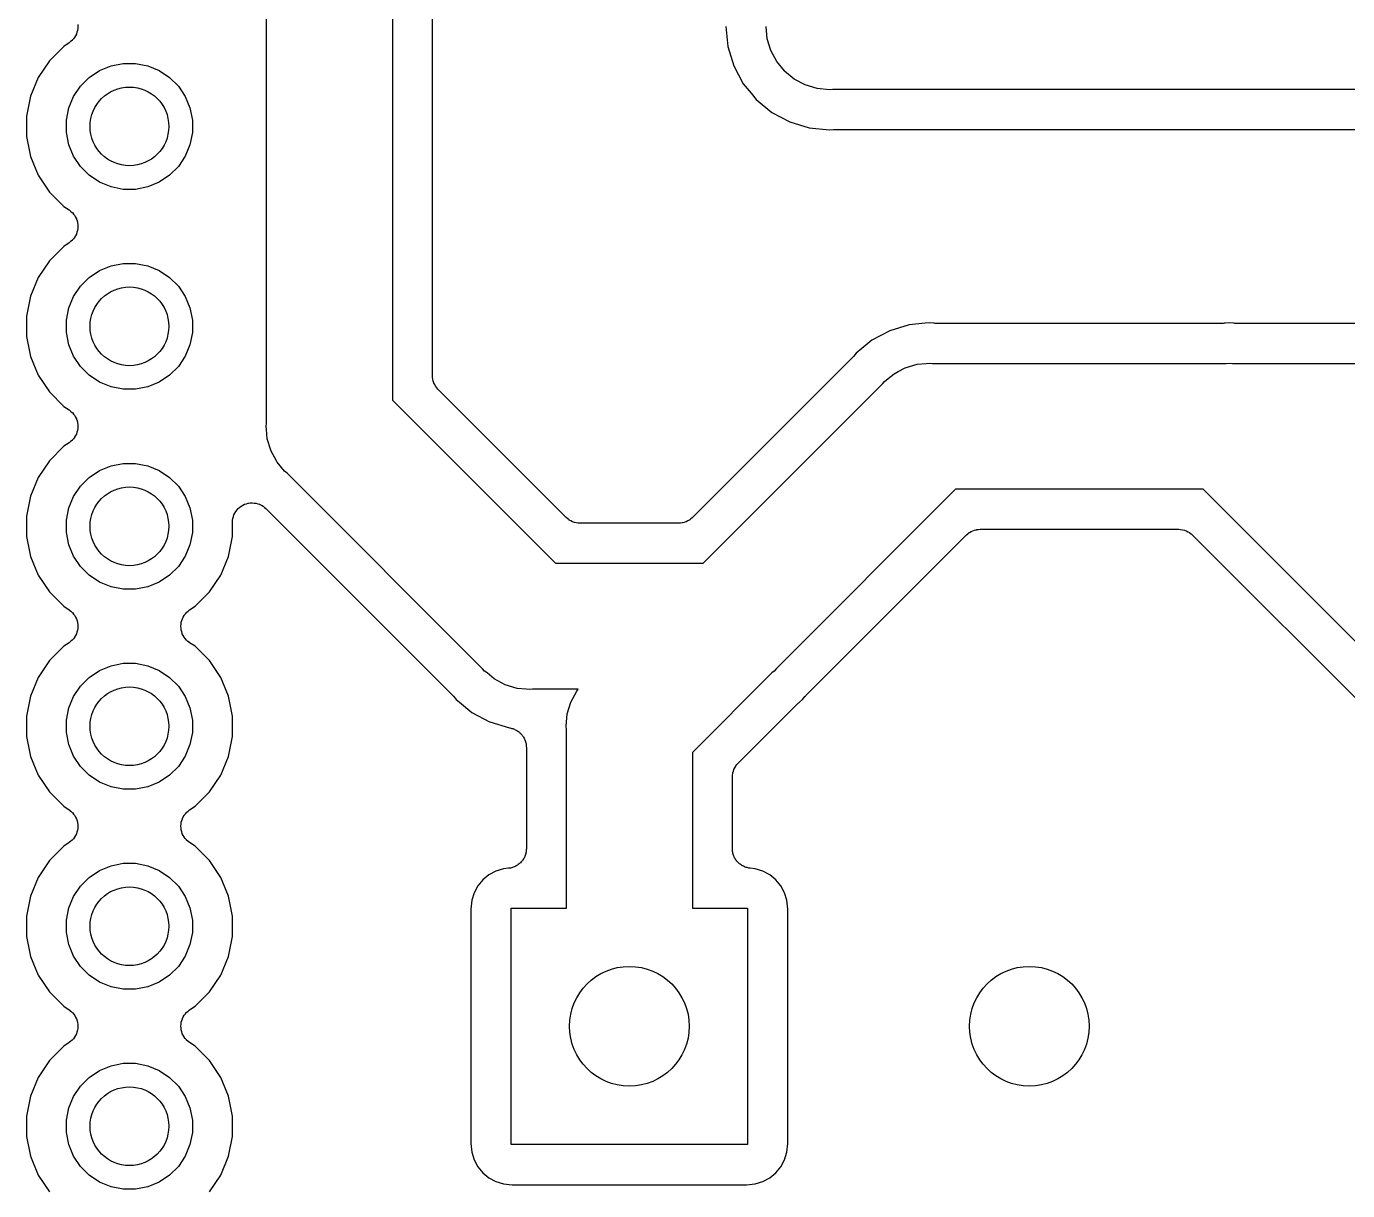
# Model space of a CAD drawing. Extents: x 42.5 to 107.4, y -118.8 to -66.6.
# Drawn here: x 68.54 to 85.32, y -107.5 to -92.71 of the extents above; entities that cross this region are included whole.
import ezdxf

# ---------------------------------------------------------------- set-up
doc = ezdxf.new("R2010")
doc.units = 0
doc.layers.add('BLACK', color=7, linetype='CONTINUOUS')

msp = doc.modelspace()

# ---------------------------------------------------------------- linework, layer by layer
at = {"layer": 'BLACK', "linetype": 'CONTINUOUS'}
for p, q in [((71.59, -97.7507), (71.59, -82.08)), ((73.19, -82.08), (73.19, -97.4586)), ((73.698, -97.1447), (73.698, -82.8172)), ((69.1841, -92.7835), (69.1771, -92.8063)), ((69.1911, -92.7609), (69.1841, -92.7835)), ((69.1912, -92.7603), (69.1911, -92.7609)), ((69.1914, -92.7596), (69.1912, -92.7603)), ((69.1938, -92.736), (69.1914, -92.7596)), ((69.1964, -92.7124), (69.1938, -92.736)), ((69.1942, -92.6875), (69.1964, -92.7111)), ((69.1964, -92.7111), (69.1963, -92.7117)), ((69.1963, -92.7117), (69.1964, -92.7124)), ((77.4257, -92.71), (77.4509, -92.9664)), ((77.9516, -92.8668), (77.9361, -92.71)), ((69.0853, -92.9179), (69.0162, -92.964)), ((69.1037, -92.9028), (69.0853, -92.9179)), ((69.1221, -92.8879), (69.1037, -92.9028)), ((69.1225, -92.8874), (69.1221, -92.8879)), ((69.123, -92.8869), (69.1225, -92.8874)), ((69.1382, -92.8685), (69.123, -92.8869)), ((69.1533, -92.8503), (69.1382, -92.8685)), ((69.1536, -92.8498), (69.1533, -92.8503)), ((69.154, -92.8493), (69.1536, -92.8498)), ((69.1653, -92.8282), (69.154, -92.8493)), ((69.1766, -92.8075), (69.1653, -92.8282)), ((69.1768, -92.8069), (69.1766, -92.8075)), ((69.1771, -92.8063), (69.1768, -92.8069)), ((77.9973, -93.0176), (77.9516, -92.8668)), ((69.0162, -92.964), (68.834, -93.1462)), ((77.4509, -92.9664), (77.5257, -93.213)), ((78.0716, -93.1566), (77.9973, -93.0176)), ((68.834, -93.1462), (68.6909, -93.3604)), ((69.34, -93.3586), (69.4711, -93.271)), ((69.4711, -93.271), (69.6166, -93.2107)), ((69.6166, -93.2107), (69.7712, -93.18)), ((69.7712, -93.18), (69.9288, -93.18)), ((69.9288, -93.18), (70.0834, -93.2107)), ((70.0834, -93.2107), (70.2289, -93.271)), ((70.2289, -93.271), (70.36, -93.3586)), ((77.5257, -93.213), (77.6472, -93.4402)), ((78.1692, -93.2756), (78.0716, -93.1566)), ((78.1716, -93.2784), (78.1692, -93.2756)), ((78.2934, -93.3784), (78.1716, -93.2784)), ((68.6909, -93.3604), (68.5923, -93.5985)), ((69.2286, -93.47), (69.34, -93.3586)), ((70.36, -93.3586), (70.4714, -93.47)), ((77.6472, -93.4402), (77.7453, -93.5598)), ((78.4324, -93.4527), (78.2934, -93.3784)), ((78.5832, -93.4984), (78.4324, -93.4527)), ((68.5923, -93.5985), (68.542, -93.8512)), ((69.0807, -93.7466), (69.141, -93.6011)), ((69.141, -93.6011), (69.2286, -93.47)), ((70.4714, -93.47), (70.559, -93.6011)), ((70.559, -93.6011), (70.6193, -93.7466)), ((77.7453, -93.5598), (77.8106, -93.6394)), ((78.74, -93.5139), (78.5832, -93.4984)), ((78.7793, -93.51), (78.74, -93.5139)), ((96.1886, -93.51), (78.7793, -93.51)), ((69.05, -93.9012), (69.0807, -93.7466)), ((70.6193, -93.7466), (70.65, -93.9012)), ((77.8106, -93.6394), (78.0098, -93.8028)), ((68.542, -93.8512), (68.542, -94.1088)), ((69.05, -94.0588), (69.05, -93.9012)), ((70.65, -93.9012), (70.65, -94.0588)), ((78.0098, -93.8028), (78.237, -93.9243)), ((78.237, -93.9243), (78.4836, -93.9991)), ((68.542, -94.1088), (68.5923, -94.3615)), ((69.0807, -94.2134), (69.05, -94.0588)), ((70.65, -94.0588), (70.6193, -94.2134)), ((78.4836, -93.9991), (78.74, -94.0243)), ((78.74, -94.0243), (78.792, -94.0192)), ((78.792, -94.0192), (78.7955, -94.0189)), ((78.7955, -94.0189), (78.806, -94.019)), ((78.806, -94.019), (78.8165, -94.018)), ((78.8165, -94.018), (95.8747, -94.018)), ((69.141, -94.3589), (69.0807, -94.2134)), ((70.6193, -94.2134), (70.559, -94.3589)), ((68.5923, -94.3615), (68.6909, -94.5996)), ((69.2286, -94.49), (69.141, -94.3589)), ((70.559, -94.3589), (70.4714, -94.49)), ((68.6909, -94.5996), (68.834, -94.8138)), ((69.34, -94.6014), (69.2286, -94.49)), ((69.4711, -94.689), (69.34, -94.6014)), ((70.36, -94.6014), (70.2289, -94.689)), ((70.4714, -94.49), (70.36, -94.6014)), ((69.6166, -94.7493), (69.4711, -94.689)), ((69.7712, -94.78), (69.6166, -94.7493)), ((69.9288, -94.78), (69.7712, -94.78)), ((70.0834, -94.7493), (69.9288, -94.78)), ((70.2289, -94.689), (70.0834, -94.7493)), ((68.834, -94.8138), (69.0162, -94.996)), ((69.0162, -94.996), (69.0853, -95.0421)), ((69.0853, -95.0421), (69.087, -95.0433)), ((69.087, -95.0433), (69.0871, -95.0434)), ((69.0871, -95.0434), (69.0871, -95.0434)), ((69.0871, -95.0434), (69.0881, -95.0441)), ((69.0881, -95.0441), (69.1064, -95.0595)), ((69.1064, -95.0595), (69.1245, -95.0746)), ((69.1245, -95.0746), (69.1249, -95.0751)), ((69.1249, -95.0751), (69.1254, -95.0756)), ((69.1254, -95.0756), (69.1403, -95.0942)), ((69.1403, -95.0942), (69.1552, -95.1126)), ((69.1552, -95.1126), (69.1555, -95.1131)), ((69.1555, -95.1131), (69.1559, -95.1137)), ((69.1559, -95.1137), (69.1669, -95.1347)), ((69.1669, -95.1347), (69.1779, -95.1557)), ((69.1779, -95.1557), (69.1781, -95.1564)), ((69.1781, -95.1564), (69.1784, -95.157)), ((69.1784, -95.157), (69.185, -95.1797)), ((69.1911, -95.3009), (69.1841, -95.3235)), ((69.185, -95.1797), (69.1918, -95.2025)), ((69.1912, -95.3003), (69.1911, -95.3009)), ((69.1914, -95.2996), (69.1912, -95.3003)), ((69.1938, -95.276), (69.1914, -95.2996)), ((69.1918, -95.2025), (69.1919, -95.2032)), ((69.1919, -95.2032), (69.1921, -95.2038)), ((69.1921, -95.2038), (69.1942, -95.2275)), ((69.1964, -95.2524), (69.1938, -95.276)), ((69.1942, -95.2275), (69.1964, -95.2511)), ((69.1964, -95.2511), (69.1963, -95.2517)), ((69.1963, -95.2517), (69.1964, -95.2524)), ((69.0853, -95.4579), (69.0162, -95.504)), ((69.1037, -95.4427), (69.0853, -95.4579)), ((69.1221, -95.4279), (69.1037, -95.4427)), ((69.1225, -95.4274), (69.1221, -95.4279)), ((69.123, -95.4269), (69.1225, -95.4274)), ((69.1382, -95.4085), (69.123, -95.4269)), ((69.1533, -95.3903), (69.1382, -95.4085)), ((69.1536, -95.3898), (69.1533, -95.3903)), ((69.154, -95.3893), (69.1536, -95.3898)), ((69.1652, -95.3683), (69.154, -95.3893)), ((69.1766, -95.3475), (69.1652, -95.3683)), ((69.1768, -95.3469), (69.1766, -95.3475)), ((69.1771, -95.3463), (69.1768, -95.3469)), ((69.1841, -95.3235), (69.1771, -95.3463)), ((69.0162, -95.504), (68.834, -95.6862)), ((68.834, -95.6862), (68.6909, -95.9004)), ((69.34, -95.8986), (69.4711, -95.811)), ((69.4711, -95.811), (69.6166, -95.7507)), ((69.6166, -95.7507), (69.7712, -95.72)), ((69.7712, -95.72), (69.9288, -95.72)), ((69.9288, -95.72), (70.0834, -95.7507)), ((70.0834, -95.7507), (70.2289, -95.811)), ((70.2289, -95.811), (70.36, -95.8986)), ((68.6909, -95.9004), (68.5923, -96.1385)), ((69.2286, -96.01), (69.34, -95.8986)), ((70.36, -95.8986), (70.4714, -96.01)), ((68.5923, -96.1385), (68.542, -96.3912)), ((69.0807, -96.2866), (69.141, -96.1411)), ((69.141, -96.1411), (69.2286, -96.01)), ((70.4714, -96.01), (70.559, -96.1411)), ((70.559, -96.1411), (70.6193, -96.2866)), ((69.05, -96.4412), (69.0807, -96.2866)), ((70.6193, -96.2866), (70.65, -96.4412)), ((68.542, -96.3912), (68.542, -96.6488)), ((69.05, -96.5988), (69.05, -96.4412)), ((70.65, -96.4412), (70.65, -96.5988)), ((79.9579, -96.4808), (79.7536, -96.5009)), ((79.958, -96.4808), (79.9579, -96.4808)), ((80.01, -96.4757), (79.958, -96.4808)), ((80.062, -96.4808), (80.01, -96.4757)), ((80.0726, -96.4808), (80.062, -96.4808)), ((80.083, -96.482), (80.0726, -96.4808)), ((80.0865, -96.482), (80.083, -96.482)), ((83.7435, -96.482), (80.0865, -96.482)), ((83.754, -96.481), (83.7435, -96.482)), ((83.7645, -96.4811), (83.754, -96.481)), ((83.768, -96.4808), (83.7645, -96.4811)), ((83.82, -96.4757), (83.768, -96.4808)), ((83.872, -96.4808), (83.82, -96.4757)), ((83.8826, -96.4808), (83.872, -96.4808)), ((83.893, -96.482), (83.8826, -96.4808)), ((83.8965, -96.482), (83.893, -96.482)), ((89.0783, -96.482), (83.8965, -96.482)), ((68.542, -96.6488), (68.5923, -96.9015)), ((69.0807, -96.7534), (69.05, -96.5988)), ((70.65, -96.5988), (70.6193, -96.7534)), ((79.507, -96.5757), (79.2798, -96.6972)), ((79.7536, -96.5009), (79.507, -96.5757)), ((69.141, -96.8989), (69.0807, -96.7534)), ((70.6193, -96.7534), (70.559, -96.8989)), ((79.1536, -96.8007), (79.0806, -96.8606)), ((79.2798, -96.6972), (79.1536, -96.8007)), ((79.1536, -96.8007), (79.1536, -96.8007)), ((68.5923, -96.9015), (68.6909, -97.1396)), ((69.2286, -97.03), (69.141, -96.8989)), ((70.559, -96.8989), (70.4714, -97.03)), ((79.031, -96.9192), (77.0014, -98.9488)), ((79.0377, -96.9111), (79.031, -96.9192)), ((79.0452, -96.9037), (79.0377, -96.9111)), ((79.0475, -96.901), (79.0452, -96.9037)), ((79.0806, -96.8606), (79.0475, -96.901)), ((79.9707, -96.99), (80.01, -96.9861)), ((80.01, -96.9861), (80.0493, -96.99)), ((83.7807, -96.99), (83.82, -96.9861)), ((83.82, -96.9861), (83.8593, -96.99)), ((68.6909, -97.1396), (68.834, -97.3538)), ((69.34, -97.1414), (69.2286, -97.03)), ((69.4711, -97.229), (69.34, -97.1414)), ((70.36, -97.1414), (70.2289, -97.229)), ((70.4714, -97.03), (70.36, -97.1414)), ((73.7003, -97.1677), (73.698, -97.1447)), ((79.4877, -97.1838), (79.5634, -97.1216)), ((79.5634, -97.1216), (79.6159, -97.0935)), ((79.6159, -97.0935), (79.7024, -97.0473)), ((79.7024, -97.0473), (79.8532, -97.0016)), ((79.8532, -97.0016), (79.9707, -96.99)), ((79.9707, -96.99), (79.9707, -96.99)), ((80.0493, -96.99), (83.7807, -96.99)), ((83.8593, -96.99), (89.84, -96.99)), ((69.6166, -97.2893), (69.4711, -97.229)), ((69.7712, -97.32), (69.6166, -97.2893)), ((69.9288, -97.32), (69.7712, -97.32)), ((70.0834, -97.2893), (69.9288, -97.32)), ((70.2289, -97.229), (70.0834, -97.2893)), ((73.7023, -97.1906), (73.7003, -97.1677)), ((73.7026, -97.1919), (73.7023, -97.1906)), ((73.7028, -97.1932), (73.7026, -97.1919)), ((73.7094, -97.2154), (73.7028, -97.1932)), ((73.7159, -97.2375), (73.7094, -97.2154)), ((73.7165, -97.2387), (73.7159, -97.2375)), ((73.7169, -97.2399), (73.7165, -97.2387)), ((73.7277, -97.2603), (73.7169, -97.2399)), ((73.7383, -97.2808), (73.7277, -97.2603)), ((73.7392, -97.2818), (73.7383, -97.2808)), ((73.7398, -97.283), (73.7392, -97.2818)), ((73.7544, -97.3009), (73.7398, -97.283)), ((73.7688, -97.3189), (73.7544, -97.3009)), ((73.7706, -97.3208), (73.7688, -97.3189)), ((73.7712, -97.3214), (73.7706, -97.3208)), ((73.7706, -97.3208), (73.7706, -97.3208)), ((73.7706, -97.3208), (73.7706, -97.3208)), ((75.3986, -98.9488), (73.7712, -97.3214)), ((77.1386, -99.53), (79.4165, -97.2521)), ((79.4165, -97.2521), (79.4416, -97.2216)), ((79.4416, -97.2216), (79.4877, -97.1838)), ((68.834, -97.3538), (69.0162, -97.536)), ((73.19, -97.4586), (75.2614, -99.53)), ((69.0162, -97.536), (69.0853, -97.5821)), ((69.0853, -97.5821), (69.087, -97.5833)), ((69.087, -97.5833), (69.0871, -97.5834)), ((69.0871, -97.5834), (69.0871, -97.5834)), ((69.0871, -97.5834), (69.0881, -97.5841)), ((69.0881, -97.5841), (69.1064, -97.5995)), ((69.1064, -97.5995), (69.1245, -97.6146)), ((69.1245, -97.6146), (69.1249, -97.6151)), ((69.1249, -97.6151), (69.1254, -97.6156)), ((69.1254, -97.6156), (69.1403, -97.6342)), ((69.1403, -97.6342), (69.1552, -97.6526)), ((69.1552, -97.6526), (69.1555, -97.6531)), ((69.1555, -97.6531), (69.1559, -97.6537)), ((69.1559, -97.6537), (69.1669, -97.6747)), ((69.1669, -97.6747), (69.1779, -97.6957)), ((69.1779, -97.6957), (69.1781, -97.6964)), ((69.1781, -97.6964), (69.1784, -97.697)), ((69.1784, -97.697), (69.185, -97.7197)), ((69.185, -97.7197), (69.1918, -97.7425)), ((69.1938, -97.816), (69.1914, -97.8396)), ((69.1918, -97.7425), (69.1919, -97.7432)), ((69.1919, -97.7432), (69.1921, -97.7438)), ((69.1921, -97.7438), (69.1942, -97.7675)), ((69.1964, -97.7924), (69.1938, -97.816)), ((69.1942, -97.7675), (69.1964, -97.7911)), ((69.1964, -97.7911), (69.1963, -97.7917)), ((69.1963, -97.7917), (69.1964, -97.7924)), ((71.5861, -97.79), (71.59, -97.7507)), ((71.59, -97.8293), (71.5861, -97.79)), ((69.1037, -97.9828), (69.0853, -97.9979)), ((69.1221, -97.9679), (69.1037, -97.9828)), ((69.1225, -97.9674), (69.1221, -97.9679)), ((69.123, -97.9669), (69.1225, -97.9674)), ((69.1382, -97.9485), (69.123, -97.9669)), ((69.1533, -97.9303), (69.1382, -97.9485)), ((69.1536, -97.9298), (69.1533, -97.9303)), ((69.154, -97.9293), (69.1536, -97.9298)), ((69.1652, -97.9083), (69.154, -97.9293)), ((69.1766, -97.8875), (69.1652, -97.9083)), ((69.1768, -97.8869), (69.1766, -97.8875)), ((69.1771, -97.8863), (69.1768, -97.8869)), ((69.1841, -97.8635), (69.1771, -97.8863)), ((69.1911, -97.8409), (69.1841, -97.8635)), ((69.1912, -97.8403), (69.1911, -97.8409)), ((69.1914, -97.8396), (69.1912, -97.8403)), ((71.6016, -97.9468), (71.59, -97.8293)), ((71.59, -97.8293), (71.59, -97.8293)), ((71.6455, -98.0917), (71.6016, -97.9468)), ((69.0162, -98.044), (68.834, -98.2262)), ((69.0853, -97.9979), (69.0162, -98.044)), ((71.6473, -98.0976), (71.6455, -98.0917)), ((71.7216, -98.2366), (71.6473, -98.0976)), ((68.834, -98.2262), (68.6909, -98.4404)), ((69.4711, -98.351), (69.6166, -98.2907)), ((69.6166, -98.2907), (69.7712, -98.26)), ((69.7712, -98.26), (69.9288, -98.26)), ((69.9288, -98.26), (70.0834, -98.2907)), ((70.0834, -98.2907), (70.2289, -98.351)), ((71.7284, -98.2448), (71.7216, -98.2366)), ((71.8216, -98.3584), (71.7284, -98.2448)), ((68.6909, -98.4404), (68.5923, -98.6785)), ((69.2286, -98.55), (69.34, -98.4386)), ((69.34, -98.4386), (69.4711, -98.351)), ((70.2289, -98.351), (70.36, -98.4386)), ((70.36, -98.4386), (70.4714, -98.55)), ((71.8521, -98.3835), (71.8216, -98.3584)), ((74.3365, -100.868), (71.8521, -98.3835)), ((69.141, -98.6811), (69.2286, -98.55)), ((70.4714, -98.55), (70.559, -98.6811)), ((80.3414, -98.59), (78.0635, -100.868)), ((83.4886, -98.59), (80.3414, -98.59)), ((86.83, -101.931), (83.4886, -98.59)), ((68.5923, -98.6785), (68.542, -98.9312)), ((69.05, -98.9812), (69.0807, -98.8266)), ((69.0807, -98.8266), (69.141, -98.6811)), ((70.559, -98.6811), (70.6193, -98.8266)), ((70.6193, -98.8266), (70.65, -98.9812)), ((71.2331, -98.8327), (71.2517, -98.8178)), ((71.2517, -98.8178), (71.2704, -98.8026)), ((71.2704, -98.8026), (71.2708, -98.8024)), ((71.2708, -98.8024), (71.2711, -98.8022)), ((71.2711, -98.8022), (71.2923, -98.7911)), ((71.2923, -98.7911), (71.3135, -98.7799)), ((71.3135, -98.7799), (71.314, -98.7797)), ((71.314, -98.7797), (71.3143, -98.7795)), ((71.3143, -98.7795), (71.3374, -98.7727)), ((71.3374, -98.7727), (71.3603, -98.7659)), ((71.3603, -98.7659), (71.3607, -98.7659)), ((71.3607, -98.7659), (71.3612, -98.7658)), ((71.3612, -98.7658), (71.3851, -98.7636)), ((71.3851, -98.7636), (71.4089, -98.7613)), ((71.4089, -98.7613), (71.4093, -98.7614)), ((71.4093, -98.7614), (71.4097, -98.7613)), ((71.4097, -98.7613), (71.4335, -98.7638)), ((71.4335, -98.7638), (71.4574, -98.7663)), ((71.4574, -98.7663), (71.4578, -98.7664)), ((71.4578, -98.7664), (71.4583, -98.7664)), ((71.4583, -98.7664), (71.4811, -98.7735)), ((71.4811, -98.7735), (71.5041, -98.7805)), ((71.5041, -98.7805), (71.5045, -98.7807)), ((71.5045, -98.7807), (71.5049, -98.7809)), ((71.5049, -98.7809), (71.5258, -98.7922)), ((71.5258, -98.7922), (71.5471, -98.8036)), ((71.5471, -98.8036), (71.5474, -98.8039)), ((71.5474, -98.8039), (71.5478, -98.8041)), ((71.5478, -98.8041), (71.5661, -98.8193)), ((71.5661, -98.8193), (71.5848, -98.8346)), ((68.542, -98.9312), (68.542, -99.1888)), ((69.05, -99.1388), (69.05, -98.9812)), ((70.65, -98.9812), (70.65, -99.1388)), ((71.158, -99.0079), (71.1607, -98.9839)), ((71.1607, -98.9839), (71.1633, -98.9602)), ((71.1633, -98.9602), (71.1634, -98.9598)), ((71.1634, -98.9598), (71.1635, -98.9594)), ((71.1635, -98.9594), (71.1707, -98.9365)), ((71.1707, -98.9365), (71.1779, -98.9137)), ((71.1779, -98.9137), (71.1781, -98.9133)), ((71.1781, -98.9133), (71.1782, -98.9129)), ((71.1782, -98.9129), (71.1897, -98.8919)), ((71.1897, -98.8919), (71.2012, -98.8708)), ((71.2012, -98.8708), (71.2015, -98.8705)), ((71.2015, -98.8705), (71.2017, -98.8701)), ((71.2017, -98.8701), (71.2171, -98.8518)), ((71.2171, -98.8518), (71.2325, -98.8333)), ((71.2325, -98.8333), (71.2328, -98.8331)), ((71.2328, -98.8331), (71.2331, -98.8327)), ((71.5848, -98.8346), (73.951, -101.201)), ((75.4164, -98.9635), (75.3986, -98.9488)), ((75.4341, -98.9783), (75.4164, -98.9635)), ((75.4353, -98.9789), (75.4341, -98.9783)), ((75.4363, -98.9797), (75.4353, -98.9789)), ((75.4567, -98.9907), (75.4363, -98.9797)), ((75.4769, -99.0018), (75.4567, -98.9907)), ((76.9403, -98.9923), (76.9199, -99.0031)), ((76.9608, -98.9817), (76.9403, -98.9923)), ((76.9618, -98.9808), (76.9608, -98.9817)), ((76.963, -98.9802), (76.9618, -98.9808)), ((76.9809, -98.9656), (76.963, -98.9802)), ((76.9989, -98.9512), (76.9809, -98.9656)), ((77.0008, -98.9494), (76.9989, -98.9512)), ((77.0014, -98.9488), (77.0008, -98.9494)), ((77.0008, -98.9494), (77.0008, -98.9494)), ((77.0008, -98.9494), (77.0008, -98.9494)), ((69.0807, -99.2934), (69.05, -99.1388)), ((70.65, -99.1388), (70.6193, -99.2934)), ((71.158, -99.0087), (71.158, -99.0079)), ((71.158, -99.0088), (71.158, -99.0087)), ((71.158, -99.0087), (71.158, -99.0087)), ((71.158, -99.0113), (71.158, -99.0088)), ((71.158, -99.1888), (71.158, -99.0113)), ((75.4781, -99.0022), (75.4769, -99.0018)), ((75.4793, -99.0028), (75.4781, -99.0022)), ((75.5014, -99.0096), (75.4793, -99.0028)), ((75.5234, -99.0165), (75.5014, -99.0096)), ((75.5247, -99.0167), (75.5234, -99.0165)), ((75.5259, -99.0171), (75.5247, -99.0167)), ((75.5489, -99.0194), (75.5259, -99.0171)), ((75.5719, -99.022), (75.5489, -99.0194)), ((75.5744, -99.022), (75.5719, -99.022)), ((75.5745, -99.022), (75.5744, -99.022)), ((75.5753, -99.022), (75.5745, -99.022)), ((75.5745, -99.022), (75.5745, -99.022)), ((76.8247, -99.022), (75.5753, -99.022)), ((76.8477, -99.0197), (76.8247, -99.022)), ((76.8706, -99.0177), (76.8477, -99.0197)), ((76.8719, -99.0174), (76.8706, -99.0177)), ((76.8732, -99.0172), (76.8719, -99.0174)), ((76.8954, -99.0105), (76.8732, -99.0172)), ((76.9175, -99.0041), (76.8954, -99.0105)), ((76.9187, -99.0035), (76.9175, -99.0041)), ((76.9199, -99.0031), (76.9187, -99.0035)), ((80.4811, -99.1688), (80.4991, -99.1544)), ((80.4991, -99.1544), (80.517, -99.1398)), ((80.517, -99.1398), (80.5182, -99.1392)), ((80.5182, -99.1392), (80.5192, -99.1383)), ((80.5192, -99.1383), (80.5397, -99.1277)), ((80.5397, -99.1277), (80.5601, -99.1169)), ((80.5601, -99.1169), (80.5613, -99.1165)), ((80.5613, -99.1165), (80.5625, -99.1159)), ((80.5625, -99.1159), (80.5846, -99.1095)), ((80.5846, -99.1095), (80.6068, -99.1028)), ((80.6068, -99.1028), (80.6081, -99.1026)), ((80.6081, -99.1026), (80.6094, -99.1023)), ((80.6094, -99.1023), (80.6323, -99.1003)), ((80.6323, -99.1003), (80.6553, -99.098)), ((80.6553, -99.098), (83.1747, -99.098)), ((83.1747, -99.098), (83.1755, -99.098)), ((83.1755, -99.098), (83.1755, -99.098)), ((83.1755, -99.098), (83.1756, -99.098)), ((83.1756, -99.098), (83.1781, -99.098)), ((83.1781, -99.098), (83.2011, -99.1006)), ((83.2011, -99.1006), (83.2241, -99.1029)), ((83.2241, -99.1029), (83.2253, -99.1033)), ((83.2253, -99.1033), (83.2266, -99.1035)), ((83.2266, -99.1035), (83.2486, -99.1104)), ((83.2486, -99.1104), (83.2707, -99.1172)), ((83.2707, -99.1172), (83.2719, -99.1178)), ((83.2719, -99.1178), (83.2731, -99.1182)), ((83.2731, -99.1182), (83.2933, -99.1293)), ((83.2933, -99.1293), (83.3137, -99.1403)), ((83.3137, -99.1403), (83.3148, -99.1411)), ((83.3148, -99.1411), (83.3159, -99.1417)), ((83.3159, -99.1417), (83.3335, -99.1565)), ((83.3335, -99.1565), (83.3514, -99.1712)), ((68.542, -99.1888), (68.5923, -99.4415)), ((69.141, -99.4389), (69.0807, -99.2934)), ((70.6193, -99.2934), (70.559, -99.4389)), ((71.1077, -99.4415), (71.158, -99.1888)), ((78.449, -101.201), (80.4786, -99.1712)), ((80.4786, -99.1712), (80.4792, -99.1706)), ((80.4792, -99.1706), (80.4811, -99.1688)), ((80.4792, -99.1706), (80.4792, -99.1706)), ((80.4792, -99.1706), (80.4792, -99.1706)), ((83.3514, -99.1712), (86.1951, -102.015)), ((68.5923, -99.4415), (68.6909, -99.6796)), ((69.2286, -99.57), (69.141, -99.4389)), ((70.559, -99.4389), (70.4714, -99.57)), ((71.0091, -99.6796), (71.1077, -99.4415)), ((69.34, -99.6814), (69.2286, -99.57)), ((70.4714, -99.57), (70.36, -99.6814)), ((75.2614, -99.53), (77.1386, -99.53)), ((68.6909, -99.6796), (68.834, -99.8938)), ((69.4711, -99.769), (69.34, -99.6814)), ((69.6166, -99.8293), (69.4711, -99.769)), ((69.7712, -99.86), (69.6166, -99.8293)), ((70.0834, -99.8293), (69.9288, -99.86)), ((70.2289, -99.769), (70.0834, -99.8293)), ((70.36, -99.6814), (70.2289, -99.769)), ((70.866, -99.8938), (71.0091, -99.6796)), ((68.834, -99.8938), (69.0162, -100.076)), ((69.9288, -99.86), (69.7712, -99.86)), ((70.6838, -100.076), (70.866, -99.8938)), ((69.0162, -100.076), (69.0853, -100.122)), ((69.0853, -100.122), (69.087, -100.123)), ((69.087, -100.123), (69.0871, -100.123)), ((69.0871, -100.123), (69.0871, -100.123)), ((69.0871, -100.123), (69.0881, -100.124)), ((69.0881, -100.124), (69.1064, -100.139)), ((69.1064, -100.139), (69.1245, -100.155)), ((69.1245, -100.155), (69.1249, -100.155)), ((69.1249, -100.155), (69.1254, -100.156)), ((69.1254, -100.156), (69.1403, -100.174)), ((69.1403, -100.174), (69.1552, -100.193)), ((70.5467, -100.19), (70.5619, -100.171)), ((70.5619, -100.171), (70.577, -100.153)), ((70.577, -100.153), (70.5775, -100.153)), ((70.5775, -100.153), (70.5779, -100.152)), ((70.5779, -100.152), (70.5964, -100.137)), ((70.5964, -100.137), (70.6147, -100.122)), ((70.6147, -100.122), (70.6838, -100.076)), ((69.1552, -100.193), (69.1555, -100.193)), ((69.1555, -100.193), (69.1559, -100.194)), ((69.1559, -100.194), (69.1669, -100.215)), ((69.1669, -100.215), (69.1779, -100.236)), ((69.1779, -100.236), (69.1781, -100.236)), ((69.1781, -100.236), (69.1784, -100.237)), ((69.1784, -100.237), (69.185, -100.26)), ((69.185, -100.26), (69.1918, -100.283)), ((69.1918, -100.283), (69.1919, -100.283)), ((69.1919, -100.283), (69.1921, -100.284)), ((69.1921, -100.284), (69.1942, -100.308)), ((69.1964, -100.332), (69.1938, -100.356)), ((69.1942, -100.308), (69.1964, -100.331)), ((69.1964, -100.331), (69.1963, -100.332)), ((69.1963, -100.332), (69.1964, -100.332)), ((70.5036, -100.328), (70.5062, -100.304)), ((70.5036, -100.329), (70.5037, -100.328)), ((70.5037, -100.328), (70.5036, -100.328)), ((70.5058, -100.352), (70.5036, -100.329)), ((70.5062, -100.304), (70.5086, -100.28)), ((70.5086, -100.28), (70.5088, -100.28)), ((70.5088, -100.28), (70.5089, -100.279)), ((70.5089, -100.279), (70.5159, -100.256)), ((70.5159, -100.256), (70.5229, -100.234)), ((70.5229, -100.234), (70.5232, -100.233)), ((70.5232, -100.233), (70.5234, -100.233)), ((70.5234, -100.233), (70.5348, -100.212)), ((70.5348, -100.212), (70.546, -100.191)), ((70.546, -100.191), (70.5464, -100.19)), ((70.5464, -100.19), (70.5467, -100.19)), ((69.1221, -100.508), (69.1037, -100.523)), ((69.1225, -100.507), (69.1221, -100.508)), ((69.123, -100.507), (69.1225, -100.507)), ((69.1382, -100.488), (69.123, -100.507)), ((69.1533, -100.47), (69.1382, -100.488)), ((69.1536, -100.47), (69.1533, -100.47)), ((69.154, -100.469), (69.1536, -100.47)), ((69.1652, -100.448), (69.154, -100.469)), ((69.1766, -100.427), (69.1652, -100.448)), ((69.1768, -100.427), (69.1766, -100.427)), ((69.1771, -100.426), (69.1768, -100.427)), ((69.1841, -100.404), (69.1771, -100.426)), ((69.1911, -100.381), (69.1841, -100.404)), ((69.1912, -100.38), (69.1911, -100.381)), ((69.1914, -100.38), (69.1912, -100.38)), ((69.1938, -100.356), (69.1914, -100.38)), ((70.5079, -100.376), (70.5058, -100.352)), ((70.5081, -100.377), (70.5079, -100.376)), ((70.5082, -100.377), (70.5081, -100.377)), ((70.5149, -100.4), (70.5082, -100.377)), ((70.5216, -100.423), (70.5149, -100.4)), ((70.5219, -100.424), (70.5216, -100.423)), ((70.5221, -100.424), (70.5219, -100.424)), ((70.5331, -100.445), (70.5221, -100.424)), ((70.5441, -100.466), (70.5331, -100.445)), ((70.5445, -100.467), (70.5441, -100.466)), ((70.5448, -100.467), (70.5445, -100.467)), ((70.5597, -100.486), (70.5448, -100.467)), ((70.5746, -100.504), (70.5597, -100.486)), ((70.5751, -100.505), (70.5746, -100.504)), ((70.5755, -100.505), (70.5751, -100.505)), ((70.5937, -100.521), (70.5755, -100.505)), ((69.0162, -100.584), (68.834, -100.766)), ((69.0853, -100.538), (69.0162, -100.584)), ((69.1037, -100.523), (69.0853, -100.538)), ((70.6119, -100.536), (70.5937, -100.521)), ((70.6129, -100.537), (70.6119, -100.536)), ((70.613, -100.537), (70.6129, -100.537)), ((70.6129, -100.537), (70.6129, -100.537)), ((70.6147, -100.538), (70.613, -100.537)), ((70.6838, -100.584), (70.6147, -100.538)), ((70.866, -100.766), (70.6838, -100.584)), ((68.834, -100.766), (68.6909, -100.98)), ((69.4711, -100.891), (69.6166, -100.831)), ((69.6166, -100.831), (69.7712, -100.8)), ((69.7712, -100.8), (69.9288, -100.8)), ((69.9288, -100.8), (70.0834, -100.831)), ((70.0834, -100.831), (70.2289, -100.891)), ((71.0091, -100.98), (70.866, -100.766)), ((68.6909, -100.98), (68.5923, -101.218)), ((69.2286, -101.09), (69.34, -100.979)), ((69.34, -100.979), (69.4711, -100.891)), ((70.2289, -100.891), (70.36, -100.979)), ((70.36, -100.979), (70.4714, -101.09)), ((71.1077, -101.218), (71.0091, -100.98)), ((74.3616, -100.898), (74.3365, -100.868)), ((74.3921, -100.923), (74.3616, -100.898)), ((74.4834, -100.998), (74.3921, -100.923)), ((74.5278, -101.022), (74.4834, -100.998)), ((78.0079, -100.923), (77, -101.931)), ((78.0384, -100.898), (78.0079, -100.923)), ((78.0635, -100.868), (78.0384, -100.898)), ((69.141, -101.221), (69.2286, -101.09)), ((70.4714, -101.09), (70.559, -101.221)), ((74.6224, -101.073), (74.5278, -101.022)), ((74.7732, -101.118), (74.6224, -101.073)), ((74.8907, -101.13), (74.7732, -101.118)), ((74.93, -101.134), (74.8907, -101.13)), ((74.8907, -101.13), (74.8907, -101.13)), ((74.9693, -101.13), (74.93, -101.134)), ((75.5508, -101.13), (74.9693, -101.13)), ((75.4573, -101.292), (75.5316, -101.153)), ((75.5316, -101.153), (75.5508, -101.13)), ((68.5923, -101.218), (68.542, -101.471)), ((69.0807, -101.367), (69.141, -101.221)), ((70.559, -101.221), (70.6193, -101.367)), ((71.158, -101.471), (71.1077, -101.218)), ((73.951, -101.201), (73.9534, -101.203)), ((73.9534, -101.203), (73.96, -101.212)), ((73.96, -101.212), (73.9675, -101.219)), ((73.9675, -101.219), (74.0006, -101.259)), ((74.0006, -101.259), (74.041, -101.293)), ((74.041, -101.293), (74.041, -101.293)), ((74.041, -101.293), (74.1998, -101.423)), ((75.4116, -101.443), (75.4573, -101.292)), ((77.5812, -102.069), (78.3408, -101.309)), ((78.3408, -101.309), (78.3433, -101.307)), ((78.3433, -101.307), (78.3515, -101.3)), ((78.3515, -101.3), (78.359, -101.293)), ((78.359, -101.293), (78.3994, -101.259)), ((78.3994, -101.259), (78.4325, -101.219)), ((78.4325, -101.219), (78.4348, -101.216)), ((78.4348, -101.216), (78.4423, -101.209)), ((78.4423, -101.209), (78.449, -101.201)), ((68.542, -101.471), (68.542, -101.729)), ((69.05, -101.521), (69.0807, -101.367)), ((70.6193, -101.367), (70.65, -101.521)), ((71.158, -101.729), (71.158, -101.471)), ((74.1998, -101.423), (74.4237, -101.543)), ((75.3961, -101.6), (75.4116, -101.443)), ((69.05, -101.679), (69.05, -101.521)), ((69.0807, -101.833), (69.05, -101.679)), ((70.65, -101.679), (70.6193, -101.833)), ((70.65, -101.521), (70.65, -101.679)), ((74.4237, -101.543), (74.4237, -101.543)), ((74.4237, -101.543), (74.427, -101.544)), ((74.427, -101.544), (74.6784, -101.621)), ((74.6784, -101.621), (74.681, -101.621)), ((74.681, -101.621), (74.6923, -101.622)), ((74.6923, -101.622), (74.7048, -101.626)), ((74.7048, -101.626), (74.7177, -101.629)), ((74.7177, -101.629), (74.7281, -101.633)), ((74.7281, -101.633), (74.7389, -101.637)), ((74.7389, -101.637), (74.7505, -101.643)), ((74.7505, -101.643), (74.7625, -101.648)), ((74.7625, -101.648), (74.7719, -101.655)), ((74.7719, -101.655), (74.7818, -101.66)), ((74.7818, -101.66), (74.7919, -101.668)), ((74.7919, -101.668), (74.8028, -101.676)), ((74.8028, -101.676), (74.8107, -101.684)), ((74.8107, -101.684), (74.8194, -101.691)), ((75.4, -101.639), (75.3961, -101.6)), ((75.4, -103.91), (75.4, -101.639)), ((68.542, -101.729), (68.5923, -101.982)), ((69.141, -101.979), (69.0807, -101.833)), ((70.6193, -101.833), (70.559, -101.979)), ((71.1077, -101.982), (71.158, -101.729)), ((74.8194, -101.691), (74.8277, -101.701)), ((74.8277, -101.701), (74.8369, -101.711)), ((74.8369, -101.711), (74.8431, -101.72)), ((74.8431, -101.72), (74.8502, -101.729)), ((74.8502, -101.729), (74.8564, -101.74)), ((74.8564, -101.74), (74.8636, -101.751)), ((74.8636, -101.751), (74.8678, -101.762)), ((74.8678, -101.762), (74.8731, -101.772)), ((74.8731, -101.772), (74.8769, -101.785)), ((74.8769, -101.785), (74.8819, -101.797)), ((74.8819, -101.797), (74.884, -101.808)), ((74.884, -101.808), (74.8872, -101.819)), ((74.8872, -101.819), (74.8885, -101.832)), ((74.8885, -101.832), (74.891, -101.845)), ((74.891, -101.845), (74.8909, -101.856)), ((68.5923, -101.982), (68.6909, -102.22)), ((69.2286, -102.11), (69.141, -101.979)), ((70.559, -101.979), (70.4714, -102.11)), ((71.0091, -102.22), (71.1077, -101.982)), ((74.8909, -101.856), (74.892, -101.867)), ((74.892, -101.867), (74.892, -103.154)), ((77, -101.931), (77, -103.91)), ((69.34, -102.221), (69.2286, -102.11)), ((70.4714, -102.11), (70.36, -102.221)), ((77.5135, -102.193), (77.5204, -102.171)), ((77.5204, -102.171), (77.5272, -102.149)), ((77.5272, -102.149), (77.5278, -102.148)), ((77.5278, -102.148), (77.5282, -102.147)), ((77.5282, -102.147), (77.5393, -102.127)), ((77.5393, -102.127), (77.5503, -102.106)), ((77.5503, -102.106), (77.5511, -102.105)), ((77.5511, -102.105), (77.5517, -102.104)), ((77.5517, -102.104), (77.5665, -102.086)), ((77.5665, -102.086), (77.5812, -102.069)), ((68.6909, -102.22), (68.834, -102.434)), ((69.4711, -102.309), (69.34, -102.221)), ((69.6166, -102.369), (69.4711, -102.309)), ((70.2289, -102.309), (70.0834, -102.369)), ((70.36, -102.221), (70.2289, -102.309)), ((70.866, -102.434), (71.0091, -102.22)), ((77.508, -102.242), (77.5106, -102.219)), ((77.508, -102.244), (77.508, -102.242)), ((77.508, -102.245), (77.508, -102.244)), ((77.508, -102.244), (77.508, -102.244)), ((77.508, -103.154), (77.508, -102.245)), ((77.508, -102.245), (77.508, -102.245)), ((77.5106, -102.219), (77.5129, -102.196)), ((77.5129, -102.196), (77.5133, -102.195)), ((77.5133, -102.195), (77.5135, -102.193)), ((68.834, -102.434), (69.0162, -102.616)), ((69.7712, -102.4), (69.6166, -102.369)), ((69.9288, -102.4), (69.7712, -102.4)), ((70.0834, -102.369), (69.9288, -102.4)), ((70.6838, -102.616), (70.866, -102.434)), ((69.0162, -102.616), (69.0853, -102.662)), ((69.0853, -102.662), (69.087, -102.663)), ((69.087, -102.663), (69.0871, -102.663)), ((69.0871, -102.663), (69.0871, -102.663)), ((69.0871, -102.663), (69.0881, -102.664)), ((69.0881, -102.664), (69.1064, -102.679)), ((69.1064, -102.679), (69.1245, -102.695)), ((70.5779, -102.692), (70.5964, -102.677)), ((70.5964, -102.677), (70.6147, -102.662)), ((70.6147, -102.662), (70.6838, -102.616)), ((69.1245, -102.695), (69.1249, -102.695)), ((69.1249, -102.695), (69.1254, -102.696)), ((69.1254, -102.696), (69.1403, -102.714)), ((69.1403, -102.714), (69.1552, -102.733)), ((69.1552, -102.733), (69.1555, -102.733)), ((69.1555, -102.733), (69.1559, -102.734)), ((69.1559, -102.734), (69.1669, -102.755)), ((69.1669, -102.755), (69.1779, -102.776)), ((69.1779, -102.776), (69.1781, -102.776)), ((69.1781, -102.776), (69.1784, -102.777)), ((69.1784, -102.777), (69.185, -102.8)), ((69.185, -102.8), (69.1918, -102.823)), ((69.1918, -102.823), (69.1919, -102.823)), ((69.1919, -102.823), (69.1921, -102.824)), ((69.1921, -102.824), (69.1941, -102.847)), ((69.1941, -102.847), (69.1964, -102.871)), ((70.5036, -102.868), (70.5062, -102.844)), ((70.5062, -102.844), (70.5086, -102.82)), ((70.5086, -102.82), (70.5088, -102.82)), ((70.5088, -102.82), (70.5089, -102.819)), ((70.5089, -102.819), (70.5159, -102.796)), ((70.5159, -102.796), (70.5229, -102.774)), ((70.5229, -102.774), (70.5232, -102.773)), ((70.5232, -102.773), (70.5234, -102.773)), ((70.5234, -102.773), (70.5348, -102.752)), ((70.5348, -102.752), (70.546, -102.731)), ((70.546, -102.731), (70.5464, -102.73)), ((70.5464, -102.73), (70.5467, -102.73)), ((70.5467, -102.73), (70.5619, -102.711)), ((70.5619, -102.711), (70.577, -102.693)), ((70.577, -102.693), (70.5775, -102.693)), ((70.5775, -102.693), (70.5779, -102.692)), ((69.1533, -103.01), (69.1382, -103.028)), ((69.1536, -103.01), (69.1533, -103.01)), ((69.154, -103.009), (69.1536, -103.01)), ((69.1652, -102.988), (69.154, -103.009)), ((69.1766, -102.967), (69.1652, -102.988)), ((69.1768, -102.967), (69.1766, -102.967)), ((69.1771, -102.966), (69.1768, -102.967)), ((69.1841, -102.944), (69.1771, -102.966)), ((69.1911, -102.921), (69.1841, -102.944)), ((69.1912, -102.92), (69.1911, -102.921)), ((69.1914, -102.92), (69.1912, -102.92)), ((69.1938, -102.896), (69.1914, -102.92)), ((69.1964, -102.872), (69.1938, -102.896)), ((69.1964, -102.871), (69.1963, -102.872)), ((69.1963, -102.872), (69.1964, -102.872)), ((70.5036, -102.869), (70.5037, -102.868)), ((70.5037, -102.868), (70.5036, -102.868)), ((70.5058, -102.892), (70.5036, -102.869)), ((70.5079, -102.916), (70.5058, -102.892)), ((70.5081, -102.917), (70.5079, -102.916)), ((70.5082, -102.917), (70.5081, -102.917)), ((70.5149, -102.94), (70.5082, -102.917)), ((70.5216, -102.963), (70.5149, -102.94)), ((70.5219, -102.964), (70.5216, -102.963)), ((70.5221, -102.964), (70.5219, -102.964)), ((70.5331, -102.985), (70.5221, -102.964)), ((70.5441, -103.006), (70.5331, -102.985)), ((70.5445, -103.007), (70.5441, -103.006)), ((70.5448, -103.007), (70.5445, -103.007)), ((70.5597, -103.026), (70.5448, -103.007)), ((70.5746, -103.044), (70.5597, -103.026)), ((69.0162, -103.124), (68.834, -103.306)), ((69.0853, -103.078), (69.0162, -103.124)), ((69.1037, -103.063), (69.0853, -103.078)), ((69.1221, -103.048), (69.1037, -103.063)), ((69.1225, -103.047), (69.1221, -103.048)), ((69.123, -103.047), (69.1225, -103.047)), ((69.1382, -103.028), (69.123, -103.047)), ((70.5751, -103.045), (70.5746, -103.044)), ((70.5755, -103.045), (70.5751, -103.045)), ((70.5937, -103.061), (70.5755, -103.045)), ((70.6119, -103.076), (70.5937, -103.061)), ((70.6129, -103.077), (70.6119, -103.076)), ((70.613, -103.077), (70.6129, -103.077)), ((70.6129, -103.077), (70.6129, -103.077)), ((70.6147, -103.078), (70.613, -103.077)), ((70.6838, -103.124), (70.6147, -103.078)), ((70.866, -103.306), (70.6838, -103.124)), ((74.888, -103.193), (74.8865, -103.206)), ((74.8906, -103.18), (74.888, -103.193)), ((74.8907, -103.169), (74.8906, -103.18)), ((74.892, -103.158), (74.8907, -103.169)), ((74.892, -103.154), (74.892, -103.158)), ((77.5091, -103.165), (77.508, -103.154)), ((77.509, -103.177), (77.5091, -103.165)), ((77.5115, -103.19), (77.509, -103.177)), ((77.5128, -103.203), (77.5115, -103.19)), ((68.834, -103.306), (68.6909, -103.52)), ((69.6166, -103.371), (69.7712, -103.34)), ((69.7712, -103.34), (69.9288, -103.34)), ((69.9288, -103.34), (70.0834, -103.371)), ((71.0091, -103.52), (70.866, -103.306)), ((74.7891, -103.355), (74.7789, -103.363)), ((74.8001, -103.348), (74.7891, -103.355)), ((74.8081, -103.34), (74.8001, -103.348)), ((74.8169, -103.333), (74.8081, -103.34)), ((74.8254, -103.323), (74.8169, -103.333)), ((74.8347, -103.313), (74.8254, -103.323)), ((74.841, -103.304), (74.8347, -103.313)), ((74.8483, -103.295), (74.841, -103.304)), ((74.8546, -103.284), (74.8483, -103.295)), ((74.862, -103.273), (74.8546, -103.284)), ((74.8663, -103.262), (74.862, -103.273)), ((74.8718, -103.253), (74.8663, -103.262)), ((74.8758, -103.24), (74.8718, -103.253)), ((74.8809, -103.228), (74.8758, -103.24)), ((74.8831, -103.217), (74.8809, -103.228)), ((74.8865, -103.206), (74.8831, -103.217)), ((77.516, -103.213), (77.5128, -103.203)), ((77.5181, -103.225), (77.516, -103.213)), ((77.5231, -103.237), (77.5181, -103.225)), ((77.5269, -103.249), (77.5231, -103.237)), ((77.5322, -103.259), (77.5269, -103.249)), ((77.5364, -103.27), (77.5322, -103.259)), ((77.5436, -103.281), (77.5364, -103.27)), ((77.5498, -103.292), (77.5436, -103.281)), ((77.5569, -103.301), (77.5498, -103.292)), ((77.5631, -103.311), (77.5569, -103.301)), ((77.5723, -103.32), (77.5631, -103.311)), ((77.5806, -103.33), (77.5723, -103.32)), ((77.5893, -103.337), (77.5806, -103.33)), ((77.5972, -103.345), (77.5893, -103.337)), ((77.6081, -103.353), (77.5972, -103.345)), ((77.6182, -103.361), (77.6081, -103.353)), ((77.6281, -103.367), (77.6182, -103.361)), ((68.6909, -103.52), (68.5923, -103.758)), ((69.2286, -103.63), (69.34, -103.519)), ((69.34, -103.519), (69.4711, -103.431)), ((69.4711, -103.431), (69.6166, -103.371)), ((70.0834, -103.371), (70.2289, -103.431)), ((70.2289, -103.431), (70.36, -103.519)), ((70.36, -103.519), (70.4714, -103.63)), ((71.1077, -103.758), (71.0091, -103.52)), ((74.4164, -103.486), (74.3391, -103.549)), ((74.5047, -103.438), (74.4164, -103.486)), ((74.6004, -103.409), (74.5047, -103.438)), ((74.6665, -103.403), (74.6004, -103.409)), ((74.6776, -103.401), (74.6665, -103.403)), ((74.6888, -103.4), (74.6776, -103.401)), ((74.7015, -103.396), (74.6888, -103.4)), ((74.7144, -103.393), (74.7015, -103.396)), ((74.7248, -103.389), (74.7144, -103.393)), ((74.7357, -103.386), (74.7248, -103.389)), ((74.7473, -103.38), (74.7357, -103.386)), ((74.7595, -103.375), (74.7473, -103.38)), ((74.7689, -103.368), (74.7595, -103.375)), ((74.7789, -103.363), (74.7689, -103.368)), ((77.6375, -103.373), (77.6281, -103.367)), ((77.6496, -103.378), (77.6375, -103.373)), ((77.6611, -103.385), (77.6496, -103.378)), ((77.6719, -103.388), (77.6611, -103.385)), ((77.6823, -103.392), (77.6719, -103.388)), ((77.6952, -103.395), (77.6823, -103.392)), ((77.7077, -103.399), (77.6952, -103.395)), ((77.719, -103.4), (77.7077, -103.399)), ((77.73, -103.402), (77.719, -103.4)), ((77.7335, -103.403), (77.73, -103.402)), ((77.7996, -103.409), (77.7335, -103.403)), ((77.8953, -103.438), (77.7996, -103.409)), ((77.9836, -103.486), (77.8953, -103.438)), ((78.0609, -103.549), (77.9836, -103.486)), ((69.141, -103.761), (69.2286, -103.63)), ((70.4714, -103.63), (70.559, -103.761)), ((74.2756, -103.626), (74.2284, -103.715)), ((74.3391, -103.549), (74.2756, -103.626)), ((78.1244, -103.626), (78.0609, -103.549)), ((78.1716, -103.715), (78.1244, -103.626)), ((68.5923, -103.758), (68.542, -104.011)), ((69.0807, -103.907), (69.141, -103.761)), ((70.559, -103.761), (70.6193, -103.907)), ((71.158, -104.011), (71.1077, -103.758)), ((74.1994, -103.81), (74.1883, -103.922)), ((74.2284, -103.715), (74.1994, -103.81)), ((78.2006, -103.81), (78.1716, -103.715)), ((78.2117, -103.922), (78.2006, -103.81)), ((68.542, -104.011), (68.542, -104.269)), ((69.05, -104.061), (69.0807, -103.907)), ((70.6193, -103.907), (70.65, -104.061)), ((71.158, -104.269), (71.158, -104.011)), ((74.1883, -103.922), (74.1883, -106.898)), ((74.7, -106.91), (74.7, -103.91)), ((74.7, -103.91), (75.4, -103.91)), ((77, -103.91), (77.7, -103.91)), ((77.7, -103.91), (77.7, -106.91)), ((78.2117, -106.898), (78.2117, -103.922)), ((69.05, -104.219), (69.05, -104.061)), ((70.65, -104.061), (70.65, -104.219)), ((68.542, -104.269), (68.5923, -104.522)), ((69.0807, -104.373), (69.05, -104.219)), ((70.65, -104.219), (70.6193, -104.373)), ((71.1077, -104.522), (71.158, -104.269)), ((68.5923, -104.522), (68.6909, -104.76)), ((69.141, -104.519), (69.0807, -104.373)), ((69.2286, -104.65), (69.141, -104.519)), ((70.559, -104.519), (70.4714, -104.65)), ((70.6193, -104.373), (70.559, -104.519)), ((71.0091, -104.76), (71.1077, -104.522)), ((69.34, -104.761), (69.2286, -104.65)), ((70.4714, -104.65), (70.36, -104.761)), ((68.6909, -104.76), (68.834, -104.974)), ((69.4711, -104.849), (69.34, -104.761)), ((69.6166, -104.909), (69.4711, -104.849)), ((70.2289, -104.849), (70.0834, -104.909)), ((70.36, -104.761), (70.2289, -104.849)), ((70.866, -104.974), (71.0091, -104.76)), ((68.834, -104.974), (69.0162, -105.156)), ((69.7712, -104.94), (69.6166, -104.909)), ((69.9288, -104.94), (69.7712, -104.94)), ((70.0834, -104.909), (69.9288, -104.94)), ((70.6838, -105.156), (70.866, -104.974)), ((69.0162, -105.156), (69.0853, -105.202)), ((69.0853, -105.202), (69.087, -105.203)), ((69.087, -105.203), (69.0871, -105.203)), ((69.0871, -105.203), (69.0871, -105.203)), ((69.0871, -105.203), (69.0881, -105.204)), ((69.0881, -105.204), (69.1064, -105.219)), ((70.5964, -105.217), (70.6147, -105.202)), ((70.6147, -105.202), (70.6838, -105.156)), ((69.1064, -105.219), (69.1245, -105.235)), ((69.1245, -105.235), (69.1249, -105.235)), ((69.1249, -105.235), (69.1254, -105.236)), ((69.1254, -105.236), (69.1403, -105.254)), ((69.1403, -105.254), (69.1552, -105.273)), ((69.1552, -105.273), (69.1555, -105.273)), ((69.1555, -105.273), (69.1559, -105.274)), ((69.1559, -105.274), (69.1669, -105.295)), ((69.1669, -105.295), (69.1779, -105.316)), ((69.1779, -105.316), (69.1781, -105.316)), ((69.1781, -105.316), (69.1784, -105.317)), ((69.1784, -105.317), (69.185, -105.34)), ((69.185, -105.34), (69.1918, -105.363)), ((69.1918, -105.363), (69.1919, -105.363)), ((69.1919, -105.363), (69.1921, -105.364)), ((69.1921, -105.364), (69.1942, -105.388)), ((70.5062, -105.384), (70.5086, -105.36)), ((70.5086, -105.36), (70.5088, -105.36)), ((70.5088, -105.36), (70.5089, -105.359)), ((70.5089, -105.359), (70.5159, -105.336)), ((70.5159, -105.336), (70.5229, -105.314)), ((70.5229, -105.314), (70.5232, -105.313)), ((70.5232, -105.313), (70.5234, -105.313)), ((70.5234, -105.313), (70.5348, -105.292)), ((70.5348, -105.292), (70.546, -105.271)), ((70.546, -105.271), (70.5464, -105.27)), ((70.5464, -105.27), (70.5467, -105.27)), ((70.5467, -105.27), (70.5619, -105.251)), ((70.5619, -105.251), (70.577, -105.233)), ((70.577, -105.233), (70.5775, -105.233)), ((70.5775, -105.233), (70.5779, -105.232)), ((70.5779, -105.232), (70.5964, -105.217)), ((69.1652, -105.528), (69.154, -105.549)), ((69.1766, -105.507), (69.1652, -105.528)), ((69.1768, -105.507), (69.1766, -105.507)), ((69.1771, -105.506), (69.1768, -105.507)), ((69.1841, -105.484), (69.1771, -105.506)), ((69.1911, -105.461), (69.1841, -105.484)), ((69.1912, -105.46), (69.1911, -105.461)), ((69.1914, -105.46), (69.1912, -105.46)), ((69.1938, -105.436), (69.1914, -105.46)), ((69.1964, -105.412), (69.1938, -105.436)), ((69.1942, -105.388), (69.1964, -105.411)), ((69.1964, -105.411), (69.1963, -105.412)), ((69.1963, -105.412), (69.1964, -105.412)), ((70.5036, -105.408), (70.5062, -105.384)), ((70.5036, -105.409), (70.5037, -105.408)), ((70.5037, -105.408), (70.5036, -105.408)), ((70.5058, -105.432), (70.5036, -105.409)), ((70.5079, -105.456), (70.5058, -105.432)), ((70.5081, -105.457), (70.5079, -105.456)), ((70.5082, -105.457), (70.5081, -105.457)), ((70.5149, -105.48), (70.5082, -105.457)), ((70.5216, -105.503), (70.5149, -105.48)), ((70.5219, -105.504), (70.5216, -105.503)), ((70.5221, -105.504), (70.5219, -105.504)), ((70.5331, -105.525), (70.5221, -105.504)), ((70.5441, -105.546), (70.5331, -105.525)), ((69.0162, -105.664), (68.834, -105.846)), ((69.0853, -105.618), (69.0162, -105.664)), ((69.1037, -105.603), (69.0853, -105.618)), ((69.1221, -105.588), (69.1037, -105.603)), ((69.1225, -105.587), (69.1221, -105.588)), ((69.123, -105.587), (69.1225, -105.587)), ((69.1382, -105.568), (69.123, -105.587)), ((69.1533, -105.55), (69.1382, -105.568)), ((69.1536, -105.55), (69.1533, -105.55)), ((69.154, -105.549), (69.1536, -105.55)), ((70.5445, -105.547), (70.5441, -105.546)), ((70.5448, -105.547), (70.5445, -105.547)), ((70.5597, -105.566), (70.5448, -105.547)), ((70.5746, -105.584), (70.5597, -105.566)), ((70.5751, -105.585), (70.5746, -105.584)), ((70.5755, -105.585), (70.5751, -105.585)), ((70.5937, -105.601), (70.5755, -105.585)), ((70.6119, -105.616), (70.5937, -105.601)), ((70.6129, -105.617), (70.6119, -105.616)), ((70.613, -105.617), (70.6129, -105.617)), ((70.6129, -105.617), (70.6129, -105.617)), ((70.6147, -105.618), (70.613, -105.617)), ((70.6838, -105.664), (70.6147, -105.618)), ((70.866, -105.846), (70.6838, -105.664)), ((68.834, -105.846), (68.6909, -106.06)), ((71.0091, -106.06), (70.866, -105.846)), ((69.34, -106.059), (69.4711, -105.971)), ((69.4711, -105.971), (69.6166, -105.911)), ((69.6166, -105.911), (69.7712, -105.88)), ((69.7712, -105.88), (69.9288, -105.88)), ((69.9288, -105.88), (70.0834, -105.911)), ((70.0834, -105.911), (70.2289, -105.971)), ((70.2289, -105.971), (70.36, -106.059)), ((68.6909, -106.06), (68.5923, -106.298)), ((69.141, -106.301), (69.2286, -106.17)), ((69.2286, -106.17), (69.34, -106.059)), ((70.36, -106.059), (70.4714, -106.17)), ((70.4714, -106.17), (70.559, -106.301)), ((71.1077, -106.298), (71.0091, -106.06)), ((68.5923, -106.298), (68.542, -106.551)), ((69.0807, -106.447), (69.141, -106.301)), ((70.559, -106.301), (70.6193, -106.447)), ((71.158, -106.551), (71.1077, -106.298)), ((69.05, -106.601), (69.0807, -106.447)), ((70.6193, -106.447), (70.65, -106.601)), ((68.542, -106.551), (68.542, -106.809)), ((69.05, -106.759), (69.05, -106.601)), ((70.65, -106.601), (70.65, -106.759)), ((71.158, -106.809), (71.158, -106.551)), ((68.542, -106.809), (68.5923, -107.062)), ((69.0807, -106.913), (69.05, -106.759)), ((70.65, -106.759), (70.6193, -106.913)), ((71.1077, -107.062), (71.158, -106.809)), ((69.141, -107.059), (69.0807, -106.913)), ((70.6193, -106.913), (70.559, -107.059)), ((74.1883, -106.898), (74.1994, -107.01)), ((74.1994, -107.01), (74.2284, -107.105)), ((77.7, -106.91), (74.7, -106.91)), ((78.1716, -107.105), (78.2006, -107.01)), ((78.2006, -107.01), (78.2117, -106.898)), ((68.5923, -107.062), (68.6909, -107.3)), ((69.2286, -107.19), (69.141, -107.059)), ((69.34, -107.301), (69.2286, -107.19)), ((70.4714, -107.19), (70.36, -107.301)), ((70.559, -107.059), (70.4714, -107.19)), ((71.0091, -107.3), (71.1077, -107.062)), ((74.2284, -107.105), (74.2756, -107.194)), ((74.2756, -107.194), (74.3391, -107.271)), ((78.0609, -107.271), (78.1244, -107.194)), ((78.1244, -107.194), (78.1716, -107.105)), ((68.6909, -107.3), (68.834, -107.514)), ((69.4711, -107.389), (69.34, -107.301)), ((69.6166, -107.449), (69.4711, -107.389)), ((70.2289, -107.389), (70.0834, -107.449)), ((70.36, -107.301), (70.2289, -107.389)), ((70.866, -107.514), (71.0091, -107.3)), ((74.3391, -107.271), (74.4164, -107.334)), ((74.4164, -107.334), (74.5047, -107.382)), ((74.5047, -107.382), (74.6004, -107.411)), ((77.7996, -107.411), (77.8953, -107.382)), ((77.8953, -107.382), (77.9836, -107.334)), ((77.9836, -107.334), (78.0609, -107.271)), ((69.7712, -107.48), (69.6166, -107.449)), ((69.9288, -107.48), (69.7712, -107.48)), ((70.0834, -107.449), (69.9288, -107.48)), ((74.6004, -107.411), (74.7123, -107.422)), ((74.7123, -107.422), (77.6877, -107.422)), ((77.6877, -107.422), (77.7996, -107.411))]:
    msp.add_line(p, q, dxfattribs=at)
at = {"layer": 'BLACK'}
for centre, radius in [((69.85, -93.98), 0.5), ((69.85, -96.52), 0.5), ((69.85, -99.06), 0.5), ((69.85, -101.6), 0.5), ((69.85, -104.14), 0.5), ((76.2, -105.41), 0.76), ((81.28, -105.41), 0.76), ((69.85, -106.68), 0.5)]:
    msp.add_circle(centre, radius, dxfattribs=at)

doc.saveas('drawing.dxf')
